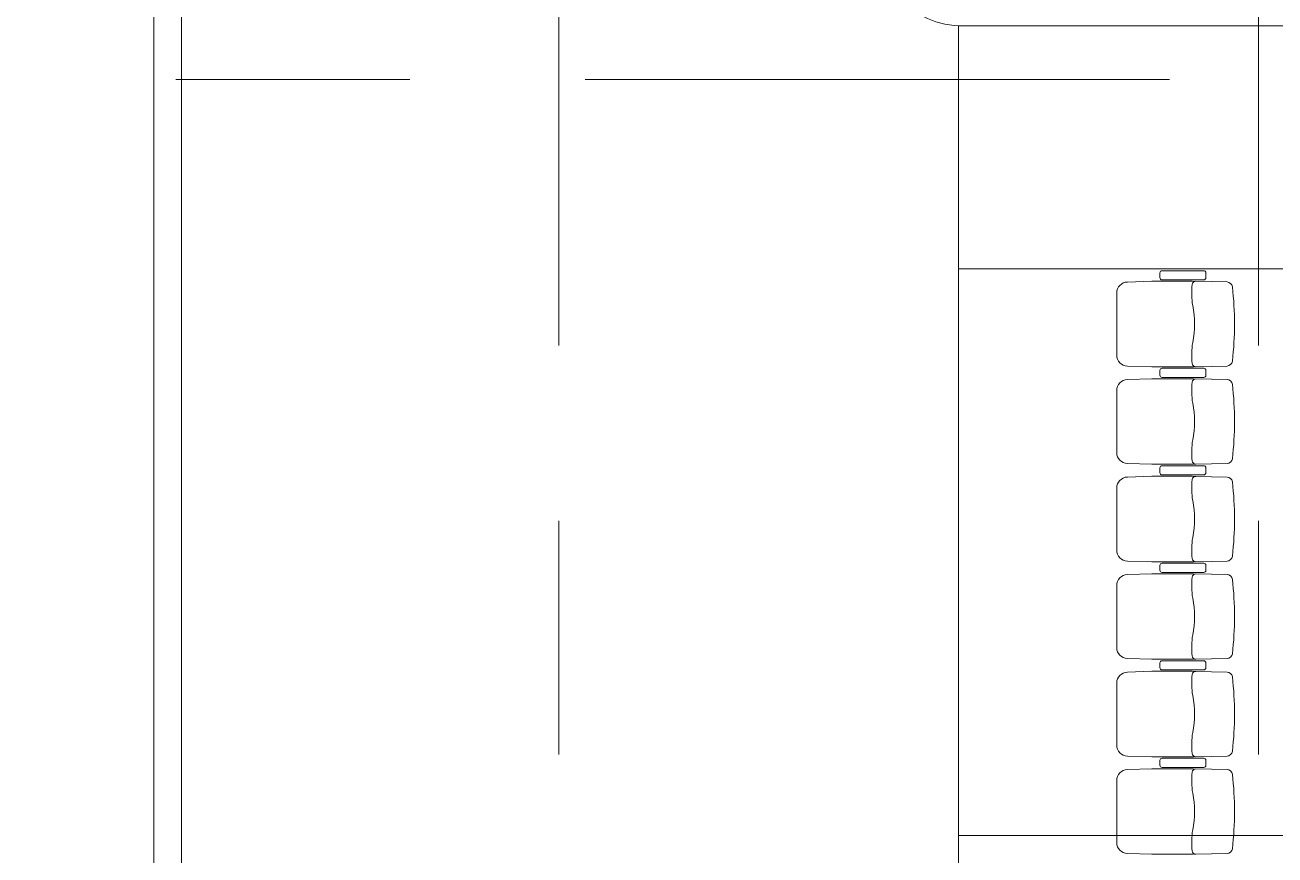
# Model space of a CAD drawing. Header units: millimetres. Extents: x 48966 to 155647, y -43515 to 30475.
# Drawn here: x 103632 to 110422, y -1799 to 2713 of the extents above; entities that cross this region are included whole.
import ezdxf

# ---------------------------------------------------------------- set-up
doc = ezdxf.new("R2010")
doc.units = ezdxf.units.MM
doc.linetypes.add('IMPORT-01 Штриховая _2 мм_', pattern=[600, 400, -200])
doc.linetypes.add('Осевые', pattern=[6350, 1270, -952.5, 3175, -952.5])
for name, color, linetype, lineweight in [('_Разделитель помещений_', 7, 'IMPORT-01 Штриховая _2 мм_', 9), ('Оси-2', 7, 'Осевые', 9), ('Перекрытия', 7, 'Continuous', 9), ('Стены', 7, 'Continuous', 9)]:
    doc.layers.add(name, color=color, linetype=linetype, lineweight=lineweight)
doc.layers.add('Ломаная-1', color=7, linetype='Continuous', lineweight=9, true_color=0x656565)
doc.layers.add('Рассадка_партер_ТХ_К_dwg-1', color=7, linetype='Continuous', lineweight=9, true_color=0x656565)

# ---------------------------------------------------------------- blocks, each defined once
blk = doc.blocks.new('Рассадка_партер_ТХ_К_dwg_A$C344E6C13-8379877-План 2-го этажа на отм_ 0_000')
at = {"layer": 'Ломаная-1'}
for p, q in [((155.4, 537), (155.4, 563)), ((167.4, 575), (393.5, 575)), ((405.5, 537), (405.5, 563)), ((40.7, 513.5), (209.3, 517.1)), ((167.4, 525), (393.5, 525)), ((431.8, 517.5), (229.9, 517.5)), ((448.3, 517.3), (581.9, 513.2)), ((640.1, 116.7), (640.1, 453.3)), ((40.7, 56.5), (209.3, 52.9)), ((155.4, 7), (155.4, 33)), ((167.4, 45), (393.5, 45)), ((431.8, 52.5), (229.9, 52.5)), ((405.5, 7), (405.5, 33)), ((581.9, 56.8), (448.3, 52.7)), ((167.4, -5), (393.5, -5))]:
    blk.add_line(p, q, dxfattribs=at)
for centre, radius, start, end in [((167.4, 563), 12, 90, 180), ((393.5, 563), 12, 0, 90), ((1777.1, 285), 1777.1, 173.46665, 186.53335), ((41.3, 483.5), 30, 91.2274, 172.94441), ((167.4, 537), 12, 180, 270), ((209.7, 497.1), 20, 6.40313, 91.2274), ((229.9, 477.5), 40, 90, 108.04995), ((-214.8, 451.7), 447, 351.42184, 6.12423), ((393.5, 537), 12, 270, 360), ((431.8, -32.5), 550, 88.28164, 90), ((580.1, 453.3), 60, 360, 88.28164), ((722.2, 285), 505, 168.57881, 191.42119), ((-214.8, 118.3), 447, 353.87577, 8.57816), ((41.3, 86.5), 30, 187.05559, 268.7726), ((209.7, 72.9), 20, 268.7726, 353.59687), ((580.1, 116.7), 60, 271.71836, 0), ((167.4, 33), 12, 90, 180), ((167.4, 7), 12, 180, 270), ((229.9, 92.5), 40, 251.95005, 270), ((393.5, 33), 12, 0, 90), ((393.5, 7), 12, 270, 0), ((431.8, 602.5), 550, 270, 271.71836)]:
    blk.add_arc(centre, radius, start, end, dxfattribs=at)
blk = doc.blocks.new('Рассадка_партер_ТХ_К_dwg_Сидения_партер _по П__dwg-6688590-План 2-го этажа на отм_ 0_000-8379879-План 2-го этажа на отм_ 0_000')
at = {"layer": 'Ломаная-1'}
for p, q in [((31008.5, 22461.4), (31008.5, 22487.4)), ((31246.5, 22499.4), (31020.5, 22499.4)), ((31258.5, 22461.4), (31258.5, 22487.4)), ((30965.6, 22441.7), (30832.1, 22437.7)), ((30982.1, 22441.9), (31184, 22441.9)), ((31246.5, 22449.4), (31020.5, 22449.4)), ((31373.3, 22437.9), (31204.6, 22441.5)), ((30773.9, 22041.1), (30773.9, 22377.7)), ((30832.1, 21981.2), (30965.6, 21977.2)), ((30982.1, 21976.9), (31184, 21976.9)), ((31373.3, 21980.9), (31204.6, 21977.3))]:
    blk.add_line(p, q, dxfattribs=at)
at = {"layer": 'Ломаная-1', "flags": 128}
for points in [[(32364, 26479.4), (29914.1, 26479.4), (29914.1, 25159.4), (32364, 25159.4)], [(32364, 22079.4), (29914, 22079.4), (29914, 18099.4), (32364, 18099.4)], [(32364, 22079.4), (29914, 22079.4), (29914, 25160.3), (32364, 25160.3)]]:
    blk.add_lwpolyline(points, dxfattribs=at)
at = {"layer": 'Ломаная-1'}
for centre, radius, start, end in [((31020.5, 22487.4), 12, 90, 180), ((31246.5, 22487.4), 12, 360, 90), ((30833.9, 22377.7), 60, 91.71836, 180), ((30982.1, 21891.9), 550, 90, 91.71836), ((31020.5, 22461.4), 12, 180, 270), ((31628.8, 22376.1), 447, 173.87577, 188.57816), ((31184, 22401.9), 40, 71.95005, 90), ((31204.2, 22421.5), 20, 88.7726, 173.59687), ((31246.5, 22461.4), 12, 270, 360), ((31372.6, 22407.9), 30, 7.05559, 88.7726), ((29636.9, 22209.4), 1777.1, 353.46665, 6.53335), ((30691.8, 22209.4), 505, 348.57881, 11.42119), ((31628.8, 22042.7), 447, 171.42184, 186.12423), ((30833.9, 22041.1), 60, 180, 268.28164), ((31372.6, 22010.9), 30, 271.2274, 352.94441), ((30982.1, 22526.9), 550, 268.28164, 270), ((31184, 22016.9), 40, 270, 288.04995), ((31204.2, 21997.3), 20, 186.40313, 271.2274)]:
    blk.add_arc(centre, radius, start, end, dxfattribs=at)
at = {"rotation": 180}
for p in [(31414, 25144.4), (31414, 24614.4), (31414, 24084.4), (31414, 23554.4), (31414, 23024.4)]:
    blk.add_blockref('Рассадка_партер_ТХ_К_dwg_A$C344E6C13-8379877-План 2-го этажа на отм_ 0_000', p, dxfattribs=at)
blk = doc.blocks.new('Рассадка_партер_ТХ_К_dwg-8379875-План 2-го этажа на отм_ 0_000')
blk.add_blockref('Рассадка_партер_ТХ_К_dwg_Сидения_партер _по П__dwg-6688590-План 2-го этажа на отм_ 0_000-8379879-План 2-го этажа на отм_ 0_000', (-26490.8, -9322.1))

msp = doc.modelspace()

# ---------------------------------------------------------------- linework, layer by layer
at = {"layer": '_Разделитель помещений_'}
msp.add_line((104481.6, 11167.1), (104481.6, -18517.9), dxfattribs=at)
at = {"layer": 'Оси-2'}
for p, q in [((104331.6, 25417.1), (104331.6, -41737.8)), ((106531.6, 25417.1), (106531.6, -41737.8)), ((110331.6, 25417.1), (110331.6, -41737.8)), ((150171.6, 2417.1), (50565.6, 2417.1))]:
    msp.add_line(p, q, dxfattribs=at)
at = {"layer": 'Перекрытия'}
for p, q in [((104331.6, -10082.9), (104331.6, 2717.1)), ((104481.6, 2717.1), (104481.6, -3682.9))]:
    msp.add_line(p, q, dxfattribs=at)
at = {"layer": 'Стены'}
msp.add_arc((108731.6, 3217.1), 510, 180, 270, dxfattribs=at)

# ---------------------------------------------------------------- block references
at = {"layer": 'Рассадка_партер_ТХ_К_dwg-1'}
msp.add_blockref('Рассадка_партер_ТХ_К_dwg-8379875-План 2-го этажа на отм_ 0_000', (105278.4, -14450.2), dxfattribs=at)

doc.saveas('drawing.dxf')
